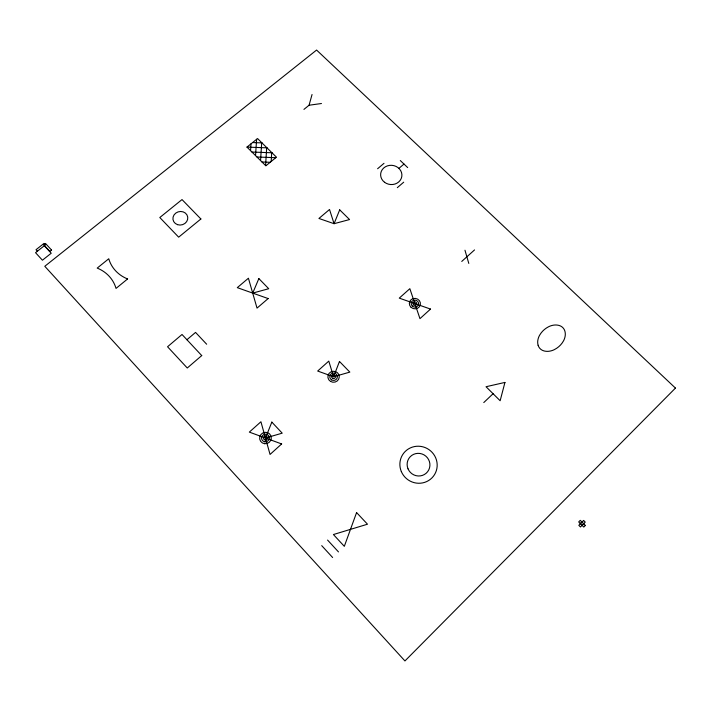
<?xml version="1.0" encoding="UTF-8"?>
<svg xmlns="http://www.w3.org/2000/svg" width="711" height="711" viewBox="0 0 711 711"><rect width="100%" height="100%" fill="white"/><g stroke="black" fill="none" stroke-linecap="round" stroke-linejoin="round"><path stroke-width="1.07" d="M271.175 161.468L271.709 152.501M265.576 165.556L266.696 147.559M260.555 160.57L261.701 142.635M255.542 155.602L256.609 139.303M250.539 150.643L251.001 143.835M303.935 109.396L309.072 105.228L312.049 94.51M580.327 523.58L581.9 521.972M582.167 525.429L583.74 523.82M483.782 402.559L493.078 393.716M461.75 261.426L474.53 249.925M397.316 187.668L403.706 182.185M398.915 168.383L403.99 164.054M186.931 339.734L195.552 332.401L206.652 344.222M377.603 168.738L383.993 163.326M246.966 147.097L257.551 138.547L276.437 157.167L265.852 165.823L246.966 147.097L266.972 147.835M309.072 105.228L321.461 103.513M252.574 142.564L261.977 142.902M251.961 152.047L271.993 152.776M256.964 157.007L275.788 157.691M261.977 161.984L270.18 162.286M400.302 160.544L407.687 167.574M327.575 540.076L338.48 551.905M321.71 545.639L332.615 557.504M44.34 245.739L51.219 253.232L42.42 260.208L35.55 252.689L45.344 244.922L43.975 243.429L36.012 249.712L37.381 251.214M464.967 250.228L468.798 263.425M504.943 382.429L500.144 400.737L486.031 386.731L504.943 382.429M356.584 512.578L344.32 546.332L333.415 534.539L367.489 524.211L356.584 512.578M339.476 361.464L333.566 376.75L317.675 371.044L328.793 361.108L333.566 376.75L349.839 372.111L339.476 361.464M271.842 422.112L265.47 438.02L282.205 433.168L271.842 422.112M339.698 209.852L334.072 223.689L318.928 218.464L329.522 209.487L334.072 223.689L349.554 219.548L339.698 209.852M258.857 278.579L252.707 293.101L268.722 288.719L258.857 278.579M583.607 520.443L578.825 525.322L580.452 526.967L585.233 522.078L583.607 520.443M585.366 525.456L583.793 527.064L578.692 521.945L580.274 520.336L585.366 525.456M675.45 388.082L404.941 660.946L44.793 266.287L316.582 50.054L675.45 388.082M281.645 443.948L270.056 454.445L260.928 421.756L249.339 432.11L281.645 443.948M430.528 309.072L419.961 318.644L409.847 288.684L399.271 298.131L430.528 309.072M201.737 355.58L187.269 368.005L167.556 346.746L182.025 334.481L201.737 355.58M268.145 298.567L257.026 308.112L248.415 278.223L237.296 287.644L268.145 298.567M127.589 278.952L116.035 288.408A36.945 33.355 -23.4 0 0 97.203 268.1L108.756 258.768A35.923 32.519 -16.6 0 0 127.589 278.952M200.884 218.979L178.665 237.163L159.806 217.522L182.016 199.578L200.884 218.979M51.547 250.032L49.797 251.418L43.78 244.868L45.531 243.491L51.547 250.032M538.12 345.27A7.83 7.252 28 0 0 543.959 350.914A12.771 11.811 27.7 0 0 549.301 351.216A17.677 16.335 27.2 0 0 554.509 349.545A24.316 22.468 26.5 0 0 563.423 341.031A17.668 16.309 27.2 0 0 565.156 336.072A12.754 11.758 27.6 0 0 564.845 331.006A7.803 7.19 27.8 0 0 559.015 325.434A12.771 11.776 28.1 0 0 553.718 325.131A17.739 16.371 28.6 0 0 548.545 326.776A24.53 22.636 29.3 0 0 539.631 335.21A17.757 16.397 28.6 0 0 537.854 340.169A12.789 11.829 28.2 0 0 538.12 345.27M401.333 471.562A18.815 18.379 36.2 0 0 433.408 476.246A18.815 18.379 36.2 0 0 420.832 446.41A18.815 18.379 36.2 0 0 401.333 471.562M408.016 468.825A11.492 11.225 36.2 0 0 427.604 471.722A11.492 11.225 36.2 0 0 419.961 453.476A11.492 11.225 36.2 0 0 408.016 468.825M413.624 304.841A1.857 1.742 12 0 0 416.682 304.024A1.857 1.742 12 0 0 414.335 301.917A1.857 1.742 12 0 0 413.624 304.841M412.371 306.094A3.706 3.484 12 0 0 418.486 304.459A3.706 3.484 12 0 0 413.793 300.238A3.706 3.484 12 0 0 412.371 306.094M411.109 307.356A5.564 5.226 12 0 0 420.29 304.895A5.564 5.226 12 0 0 413.242 298.558A5.564 5.226 12 0 0 411.109 307.356M332.561 378.305A1.902 1.831 -0.8 0 0 335.468 376.812A1.902 1.831 -0.8 0 0 332.677 375.132A1.902 1.831 -0.8 0 0 332.561 378.305M331.557 379.861A3.795 3.662 -0.8 0 0 337.37 376.874A3.795 3.662 -0.8 0 0 331.779 373.524A3.795 3.662 -0.8 0 0 331.557 379.861M330.553 381.425A5.697 5.492 -0.8 0 0 339.263 376.937A5.697 5.492 -0.8 0 0 330.891 371.915A5.697 5.492 -0.8 0 0 330.553 381.425M264.599 443.7A5.857 5.688 -25.3 0 0 270.891 435.816A5.857 5.688 -25.3 0 0 260.91 434.563A5.857 5.688 -25.3 0 0 264.599 443.7M264.892 441.807A3.911 3.795 -25.3 0 0 269.087 436.545A3.911 3.795 -25.3 0 0 262.43 435.71A3.911 3.795 -25.3 0 0 264.892 441.807M265.176 439.913A1.955 1.893 -25.3 0 0 267.283 437.283A1.955 1.893 -25.3 0 0 263.95 436.865A1.955 1.893 -25.3 0 0 265.176 439.913M384.562 182.283A10.656 9.625 6.2 0 0 401.777 176.657A10.656 9.625 6.2 0 0 387.451 165.859A10.656 9.625 6.2 0 0 384.562 182.283M177.528 224.658A7.474 6.755 -12.5 0 0 187.722 217.068A7.474 6.755 -12.5 0 0 175.795 213.078A7.474 6.755 -12.5 0 0 177.528 224.658"/></g></svg>
